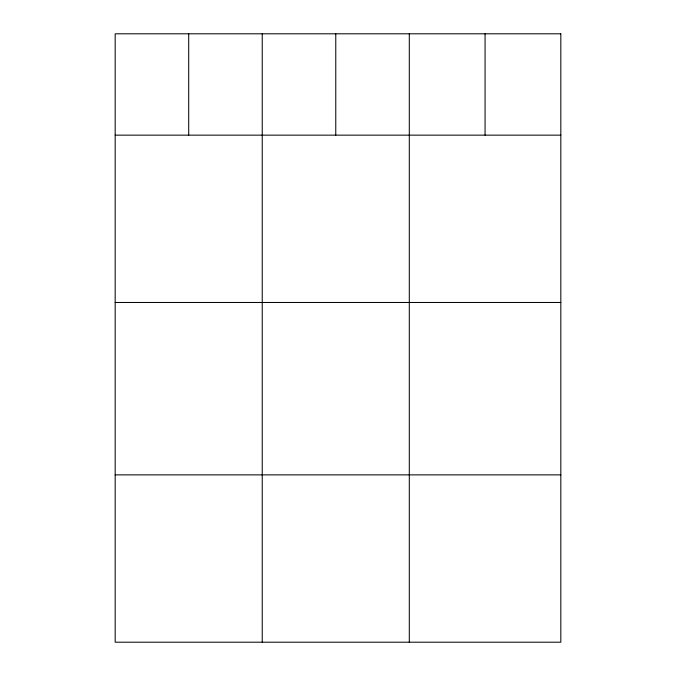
<?xml version="1.0" encoding="UTF-8"?>
<svg xmlns="http://www.w3.org/2000/svg" width="676" height="676" viewBox="0 0 676 676"><rect width="100%" height="100%" fill="white"/><g stroke="black" fill="none" stroke-linecap="round" stroke-linejoin="round"><path stroke-width="1.01" d="M115.174 135.149L560.827 135.149M115.174 302.476L560.827 302.476M115.174 474.873L560.827 474.873M485.064 33.8L485.064 135.149M409.301 33.8L409.301 642.2M335.769 33.8L335.769 135.149M262.237 33.8L262.237 642.2M188.705 33.8L188.705 135.149M560.827 33.8L115.174 33.8L115.174 642.2L560.827 642.2L560.827 33.8"/></g></svg>
